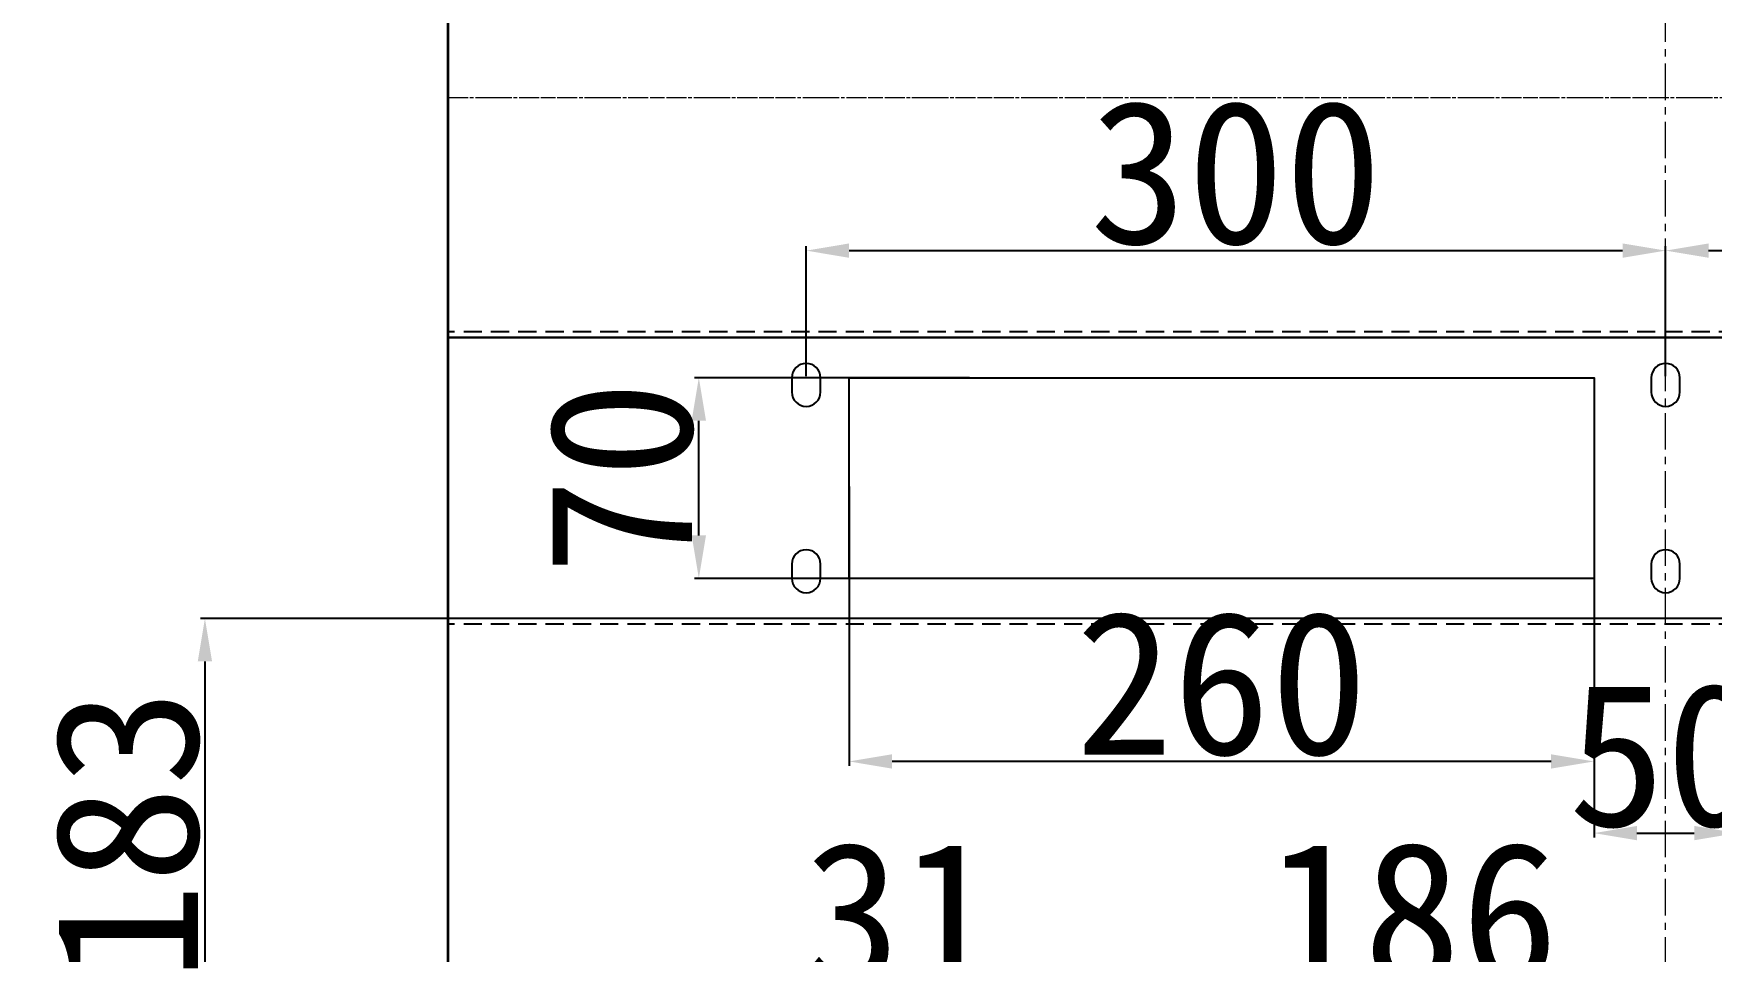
# Model space of a CAD drawing. Header units: millimetres. Extents: x 6893 to 19543, y -3475 to 6590.
# Drawn here: x 9627 to 10213, y 4577 to 4897 of the extents above; entities that cross this region are included whole.
import ezdxf

# ---------------------------------------------------------------- set-up
doc = ezdxf.new("R2010")
doc.units = ezdxf.units.MM
for name, pattern in [('CENTERX2', [20.32, 12.7, -2.54, 2.54, -2.54]), ('HIDDEN', [1.905, 1.27, -0.635]), ('PHANTOM', [12.7, 6.35, -1.27, 1.27, -1.27, 1.27, -1.27])]:
    doc.linetypes.add(name, pattern=pattern)
doc.styles.get("Standard").update_dxf_attribs({"font": ''})
doc.styles.get('Standard').set_extended_font_data('SimSun')
doc.dimstyles.new('50#', dxfattribs={"dimtxt": 50, "dimasz": 15, "dimexe": 1.5, "dimexo": 3, "dimgap": 2, "dimtad": 1, "dimtoh": 1, "dimzin": 12, "dimdsep": 46, "dimtxsty": 'Standard', "dimcen": 20, "dimclrd": 3, "dimclre": 3, "dimclrt": 7, "dimadec": 0, "dimazin": 3, "dimtfac": 1, "dimtmove": 0, "dimatfit": 3, "dimfxl": 1, "dimarcsym": 0})

# ---------------------------------------------------------------- blocks, each defined once
blk = doc.blocks.new('*D60')
at = {"color": 3, "lineweight": -2, "transparency": 16777216}
for p, q in [((9897.17, 4777.57), (9897.17, 4822.93)), ((9912.17, 4821.43), (10182.17, 4821.43)), ((10197.17, 4777.57), (10197.17, 4822.93))]:
    blk.add_line(p, q, dxfattribs=at)
at = {"color": 3, "transparency": 16777216}
for points in [[(9912.17, 4823.93), (9912.17, 4818.93), (9897.17, 4821.43)], [(10182.17, 4818.93), (10182.17, 4823.93), (10197.17, 4821.43)]]:
    blk.add_solid(points, dxfattribs=at)
at = {"layer": 'Defpoints', "color": 0, "transparency": 16777216}
for p in [(10197.17, 4821.43), (9897.17, 4774.57), (10197.17, 4774.57)]:
    blk.add_point(p, dxfattribs=at)
at = {"color": 7, "transparency": 16777216, "insert": (10047.17, 4848.43), "char_height": 50, "attachment_point": 5}
blk.add_mtext('300', dxfattribs=at)
blk = doc.blocks.new('*D61')
at = {"color": 3, "lineweight": -2, "transparency": 16777216}
for p, q in [((10197.17, 4777.57), (10197.17, 4822.93)), ((10212.17, 4821.43), (10482.17, 4821.43)), ((10497.17, 4777.57), (10497.17, 4822.93))]:
    blk.add_line(p, q, dxfattribs=at)
at = {"color": 3, "transparency": 16777216}
for points in [[(10212.17, 4823.93), (10212.17, 4818.93), (10197.17, 4821.43)], [(10482.17, 4818.93), (10482.17, 4823.93), (10497.17, 4821.43)]]:
    blk.add_solid(points, dxfattribs=at)
at = {"layer": 'Defpoints', "color": 0, "transparency": 16777216}
for p in [(10497.17, 4821.43), (10197.17, 4774.57), (10497.17, 4774.57)]:
    blk.add_point(p, dxfattribs=at)
at = {"color": 7, "transparency": 16777216, "insert": (10347.17, 4848.43), "char_height": 50, "attachment_point": 5}
blk.add_mtext('300', dxfattribs=at)
blk = doc.blocks.new('*D66')
at = {"color": 3, "lineweight": -2, "transparency": 16777216}
for p, q in [((9912.17, 4739.07), (9912.17, 4641.7)), ((10172.17, 4739.07), (10172.17, 4641.7)), ((10157.17, 4643.2), (9927.17, 4643.2))]:
    blk.add_line(p, q, dxfattribs=at)
at = {"color": 3, "transparency": 16777216}
for points in [[(9927.17, 4645.7), (9927.17, 4640.7), (9912.17, 4643.2)], [(10157.17, 4640.7), (10157.17, 4645.7), (10172.17, 4643.2)]]:
    blk.add_solid(points, dxfattribs=at)
at = {"layer": 'Defpoints', "color": 0, "transparency": 16777216}
for p in [(9912.17, 4742.07), (10172.17, 4742.07), (9912.17, 4643.2)]:
    blk.add_point(p, dxfattribs=at)
at = {"color": 7, "transparency": 16777216, "insert": (10042.17, 4670.2), "char_height": 50, "attachment_point": 5}
blk.add_mtext('260', dxfattribs=at)
blk = doc.blocks.new('*D67')
at = {"color": 3, "lineweight": -2, "transparency": 16777216}
for p, q in [((10172.17, 4748.54), (10172.17, 4616.7)), ((10222.17, 4748.54), (10222.17, 4616.7)), ((10187.17, 4618.2), (10207.17, 4618.2))]:
    blk.add_line(p, q, dxfattribs=at)
at = {"color": 3, "transparency": 16777216}
for points in [[(10187.17, 4620.7), (10187.17, 4615.7), (10172.17, 4618.2)], [(10207.17, 4615.7), (10207.17, 4620.7), (10222.17, 4618.2)]]:
    blk.add_solid(points, dxfattribs=at)
at = {"layer": 'Defpoints', "color": 0, "transparency": 16777216}
for p in [(10172.17, 4751.54), (10222.17, 4751.54), (10222.17, 4618.2)]:
    blk.add_point(p, dxfattribs=at)
at = {"color": 7, "transparency": 16777216, "insert": (10197.17, 4645.2), "char_height": 50, "attachment_point": 5}
blk.add_mtext('50', dxfattribs=at)
blk = doc.blocks.new('*D68')
at = {"color": 3, "lineweight": -2, "transparency": 16777216}
for p, q in [((9954.19, 4777.07), (9858.2, 4777.07)), ((9859.7, 4722.07), (9859.7, 4762.07)), ((9954.19, 4707.07), (9858.2, 4707.07))]:
    blk.add_line(p, q, dxfattribs=at)
at = {"color": 3, "transparency": 16777216}
for points in [[(9862.2, 4762.07), (9857.2, 4762.07), (9859.7, 4777.07)], [(9857.2, 4722.07), (9862.2, 4722.07), (9859.7, 4707.07)]]:
    blk.add_solid(points, dxfattribs=at)
at = {"layer": 'Defpoints', "color": 0, "transparency": 16777216}
for p in [(9859.7, 4777.07), (9957.19, 4777.07), (9957.19, 4707.07)]:
    blk.add_point(p, dxfattribs=at)
at = {"color": 7, "transparency": 16777216, "insert": (9832.7, 4742.07), "char_height": 50, "attachment_point": 5, "rotation": 90}
blk.add_mtext('70', dxfattribs=at)
blk = doc.blocks.new('*D106')
at = {"color": 3, "lineweight": -2, "transparency": 16777216}
for p, q in [((9826.99, 4693.07), (9685.79, 4693.07)), ((9687.29, 4678.07), (9687.29, 4525.07)), ((9939.24, 4510.07), (9685.79, 4510.07))]:
    blk.add_line(p, q, dxfattribs=at)
at = {"color": 3, "transparency": 16777216}
for points in [[(9689.79, 4678.07), (9684.79, 4678.07), (9687.29, 4693.07)], [(9684.79, 4525.07), (9689.79, 4525.07), (9687.29, 4510.07)]]:
    blk.add_solid(points, dxfattribs=at)
at = {"layer": 'Defpoints', "color": 0, "transparency": 16777216}
for p in [(9829.99, 4693.07), (9687.29, 4510.07), (9942.24, 4510.07)]:
    blk.add_point(p, dxfattribs=at)
at = {"color": 7, "transparency": 16777216, "insert": (9660.29, 4617.67), "char_height": 50, "attachment_point": 5, "rotation": 90}
blk.add_mtext('183', dxfattribs=at)
blk = doc.blocks.new('*D110')
at = {"color": 3, "lineweight": -2, "transparency": 16777216}
for p, q in [((10022.94, 4476.35), (10022.94, 4564.17)), ((10037.94, 4562.67), (10194.35, 4562.67)), ((10209.35, 4486.22), (10209.35, 4564.17))]:
    blk.add_line(p, q, dxfattribs=at)
at = {"color": 3, "transparency": 16777216}
for points in [[(10037.94, 4565.17), (10037.94, 4560.17), (10022.94, 4562.67)], [(10194.35, 4560.17), (10194.35, 4565.17), (10209.35, 4562.67)]]:
    blk.add_solid(points, dxfattribs=at)
at = {"layer": 'Defpoints', "color": 0, "transparency": 16777216}
for p in [(10209.35, 4562.67), (10209.35, 4483.22), (10022.94, 4473.35)]:
    blk.add_point(p, dxfattribs=at)
at = {"color": 7, "transparency": 16777216, "insert": (10108.75, 4589.67), "char_height": 50, "attachment_point": 5}
blk.add_mtext('186', dxfattribs=at)
blk = doc.blocks.new('*D111')
at = {"color": 3, "lineweight": -2, "transparency": 16777216}
for p, q in [((9977.24, 4562.67), (9898.19, 4562.67)), ((9992.24, 4477.92), (9992.24, 4564.17)), ((10022.94, 4562.67), (9992.24, 4562.67)), ((10022.94, 4476.35), (10022.94, 4564.17)), ((10037.94, 4562.67), (10052.94, 4562.67))]:
    blk.add_line(p, q, dxfattribs=at)
at = {"color": 3, "transparency": 16777216}
for points in [[(9977.24, 4560.17), (9977.24, 4565.17), (9992.24, 4562.67)], [(10037.94, 4565.17), (10037.94, 4560.17), (10022.94, 4562.67)]]:
    blk.add_solid(points, dxfattribs=at)
at = {"layer": 'Defpoints', "color": 0, "transparency": 16777216}
for p in [(9992.24, 4562.67), (9992.24, 4474.92), (10022.94, 4473.35)]:
    blk.add_point(p, dxfattribs=at)
at = {"color": 7, "transparency": 16777216, "insert": (9930.22, 4589.67), "char_height": 50, "attachment_point": 5}
blk.add_mtext('31', dxfattribs=at)

msp = doc.modelspace()

# ---------------------------------------------------------------- linework, layer by layer
at = {"color": 1, "linetype": 'CENTERX2', "lineweight": 18}
msp.add_line((10197.1723, 3959.5677), (10197.1723, 5464.869), dxfattribs=at)
at = {"color": 7, "linetype": 'Continuous', "lineweight": 35}
for p, q in [((9772.1723, 4874.8746), (9772.1723, 4913.5117)), ((9772.1723, 4782.7974), (9772.1723, 4874.8746)), ((9772.1723, 3975.5677), (9772.1723, 4782.7974))]:
    msp.add_line(p, q, dxfattribs=at)
at = {"color": 8, "linetype": 'PHANTOM', "lineweight": 18}
msp.add_line((9772.1723, 4874.8746), (10622.1723, 4874.8746), dxfattribs=at)
at = {"color": 7, "linetype": 'HIDDEN', "lineweight": 18}
msp.add_line((9772.1723, 4874.8746), (10622.1723, 4874.8746), dxfattribs=at)
at = {"linetype": 'HIDDEN', "ltscale": 5}
for p, q in [((10622.1723, 4793.0677), (9772.1723, 4793.0677)), ((10622.1723, 4691.0677), (9772.1723, 4691.0677))]:
    msp.add_line(p, q, dxfattribs=at)
for p, q in [((10622.1723, 4791.0677), (9772.1723, 4791.0677)), ((10622.1723, 4693.0677), (9772.1723, 4693.0677))]:
    msp.add_line(p, q)
for points in [[(9772.1723, 4791.0677), (10622.1723, 4791.0677), (10622.1723, 4693.0677), (9772.1723, 4693.0677)], [(9912.1723, 4777.0677), (10172.1723, 4777.0677), (10172.1723, 4707.0677), (9912.1723, 4707.0677)]]:
    msp.add_lwpolyline(points, close=True)
for points in [[(9892.1723, 4777.0677), (9892.1723, 4772.0677, 0.41421356), (9897.1723, 4767.0677), (9897.1723, 4767.0677, 0.41421356), (9902.1723, 4772.0677), (9902.1723, 4777.0677, 0.41421356), (9897.1723, 4782.0677), (9897.1723, 4782.0677, 0.41421356)], [(10192.1723, 4777.0677), (10192.1723, 4772.0677, 0.41421356), (10197.1723, 4767.0677), (10197.1723, 4767.0677, 0.41421356), (10202.1723, 4772.0677), (10202.1723, 4777.0677, 0.41421356), (10197.1723, 4782.0677), (10197.1723, 4782.0677, 0.41421356)], [(9902.1723, 4707.0677), (9902.1723, 4712.0677, 0.41421356), (9897.1723, 4717.0677), (9897.1723, 4717.0677, 0.41421356), (9892.1723, 4712.0677), (9892.1723, 4707.0677, 0.41421356), (9897.1723, 4702.0677), (9897.1723, 4702.0677, 0.41421356)], [(10202.1723, 4707.0677), (10202.1723, 4712.0677, 0.41421356), (10197.1723, 4717.0677), (10197.1723, 4717.0677, 0.41421356), (10192.1723, 4712.0677), (10192.1723, 4707.0677, 0.41421356), (10197.1723, 4702.0677), (10197.1723, 4702.0677, 0.41421356)]]:
    msp.add_lwpolyline(points, format="xyb", close=True)

# ---------------------------------------------------------------- dimensions: what is measured, and where the dimension line sits
dim = msp.add_linear_dim(base=(10197.1723, 4821.4324), p1=(9897.1723, 4774.5677), p2=(10197.1723, 4774.5677), dimstyle='50#')
dim.commit()
dim.dimension.update_dxf_attribs({"geometry": '*D60', "text_midpoint": (10047.1723, 4848.4324)})
for base, p1, p2, override, picture, middle in [((10497.1723, 4821.4324), (10197.1723, 4774.5677), (10497.1723, 4774.5677), {"dimtmove": 1}, '*D61', (10347.1723, 4848.4324)), ((9992.2436, 4562.6656), (10022.9363, 4473.3517), (9992.2436, 4474.9214), {"dimdec": 0}, '*D111', (9930.2157, 4589.6656))]:
    dim = msp.add_linear_dim(base=base, p1=p1, p2=p2, dimstyle='50#', override=override)
    dim.commit()
    dim.dimension.update_dxf_attribs({"geometry": picture, "text_midpoint": middle})
dim = msp.add_linear_dim(base=(9859.7044, 4777.0677), p1=(9957.1948, 4707.0677), p2=(9957.1948, 4777.0677), angle=90, dimstyle='50#')
dim.commit()
dim.dimension.update_dxf_attribs({"geometry": '*D68', "text_midpoint": (9832.7044, 4742.0677)})
for base, p1, p2, picture, middle in [((10222.1723, 4618.2008), (10172.1723, 4751.5377), (10222.1723, 4751.5377), '*D67', (10197.1723, 4618.2008)), ((9912.1723, 4643.2008), (10172.1723, 4742.0677), (9912.1723, 4742.0677), '*D66', (10042.1723, 4643.2008))]:
    dim = msp.add_linear_dim(base=base, p1=p1, p2=p2, dimstyle='50#')
    dim.commit()
    dim.dimension.update_dxf_attribs({"geometry": picture, "text_midpoint": middle, "dimtype": 160})
dim = msp.add_linear_dim(base=(9687.2882, 4510.0745), p1=(9829.9866, 4693.0677), p2=(9942.2436, 4510.0745), angle=90, dimstyle='50#', override={"dimdec": 1})
dim.commit()
dim.dimension.update_dxf_attribs({"geometry": '*D106', "text_midpoint": (9687.2882, 4617.6668), "dimtype": 160})
dim = msp.add_linear_dim(base=(10209.355, 4562.6656), p1=(10022.9363, 4473.3517), p2=(10209.355, 4483.2208), dimstyle='50#', override={"dimdec": 0})
dim.commit()
dim.dimension.update_dxf_attribs({"geometry": '*D110', "text_midpoint": (10108.7497, 4562.6656), "dimtype": 160})

doc.saveas('drawing.dxf')
